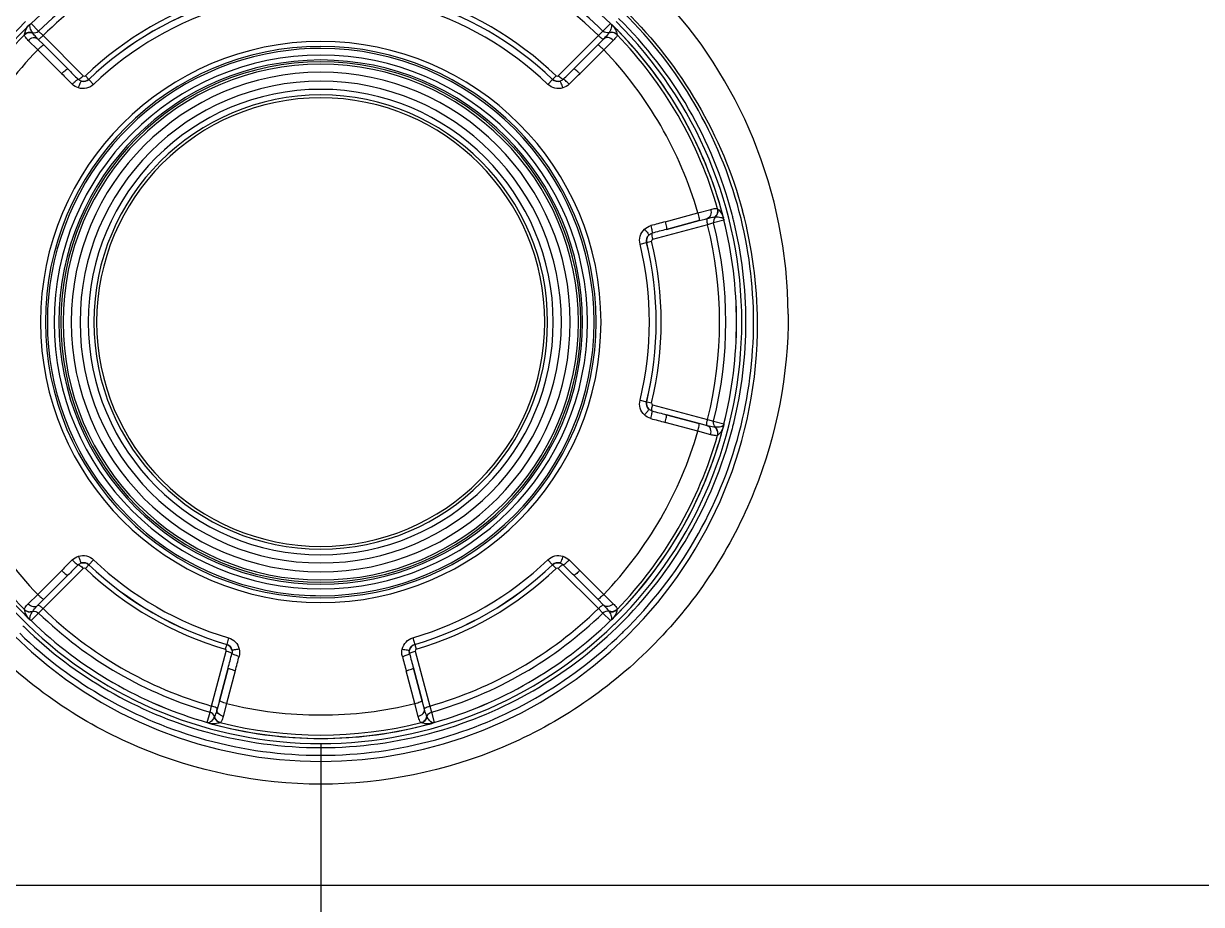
# Model space of a CAD drawing. Header units: millimetres. Extents: x 473 to 3963, y -1329 to 3488.
# Drawn here: x 2191.7 to 2268.6, y 1399.5 to 1456.9 of the extents above; entities that cross this region are included whole.
import ezdxf

# ---------------------------------------------------------------- set-up
doc = ezdxf.new("R2010")
doc.units = ezdxf.units.MM
doc.header["$LTSCALE"] = 392.37
doc.layers.get('0').update_dxf_attribs({"linetype": 'CONTINUOUS'})

msp = doc.modelspace()

# ---------------------------------------------------------------- linework, layer by layer
at = {"linetype": 'Continuous'}
for p, q in [((2192.177, 1456.892), (2192.103, 1456.833)), ((2192.103, 1456.833), (2192.103, 1456.833)), ((2192.177, 1456.892), (2192.177, 1456.892)), ((2192.234, 1456.937), (2192.233, 1456.938)), ((2192.234, 1456.937), (2192.726, 1456.445)), ((2229.57, 1456.445), (2230.063, 1456.937)), ((2230.097, 1456.908), (2230.063, 1456.938)), ((2230.063, 1456.937), (2230.063, 1456.938)), ((2230.119, 1456.892), (2230.097, 1456.908)), ((2230.119, 1456.892), (2230.119, 1456.892)), ((2230.193, 1456.833), (2230.193, 1456.833)), ((2192.673, 1455.233), (2192.057, 1455.841)), ((2192.685, 1455.929), (2192.662, 1455.952)), ((2192.662, 1455.952), (2192.685, 1455.929)), ((2193.066, 1455.548), (2192.685, 1455.929)), ((2192.726, 1456.445), (2193.018, 1456.16)), ((2193.018, 1456.16), (2195.642, 1453.536)), ((2226.655, 1453.536), (2229.278, 1456.16)), ((2229.612, 1455.929), (2229.23, 1455.548)), ((2229.278, 1456.16), (2229.57, 1456.445)), ((2229.634, 1455.952), (2229.612, 1455.929)), ((2229.612, 1455.929), (2229.634, 1455.952)), ((2230.24, 1455.841), (2229.624, 1455.233)), ((2194.235, 1453.67), (2192.673, 1455.233)), ((2194.628, 1453.985), (2193.066, 1455.548)), ((2193.066, 1455.548), (2194.628, 1453.985)), ((2229.23, 1455.548), (2227.668, 1453.985)), ((2227.668, 1453.985), (2229.23, 1455.548)), ((2229.624, 1455.233), (2228.061, 1453.67)), ((2196.008, 1453.297), (2195.782, 1453.533)), ((2226.289, 1453.297), (2226.514, 1453.533)), ((2196.008, 1453.297), (2196.011, 1453.294)), ((2196.318, 1452.973), (2196.011, 1453.294)), ((2225.978, 1452.973), (2226.285, 1453.294)), ((2226.285, 1453.294), (2226.289, 1453.297)), ((2233.638, 1444.011), (2235.773, 1444.582)), ((2235.773, 1444.582), (2236.607, 1444.812)), ((2237.458, 1444.182), (2237.443, 1444.275)), ((2237.443, 1444.275), (2237.443, 1444.275)), ((2236.403, 1443.82), (2232.819, 1442.859)), ((2233.715, 1443.512), (2235.849, 1444.084)), ((2235.849, 1444.084), (2233.715, 1443.512)), ((2235.849, 1444.084), (2236.237, 1444.188)), ((2236.237, 1444.188), (2236.37, 1444.224)), ((2236.37, 1444.224), (2236.401, 1444.232)), ((2236.401, 1444.232), (2236.37, 1444.224)), ((2236.796, 1443.93), (2236.403, 1443.82)), ((2237.469, 1444.11), (2236.796, 1443.93)), ((2237.457, 1444.182), (2237.458, 1444.182)), ((2237.469, 1444.11), (2237.469, 1444.11)), ((2232.429, 1442.662), (2232.746, 1442.739)), ((2231.993, 1442.555), (2232.424, 1442.66)), ((2232.429, 1442.662), (2232.424, 1442.66)), ((2231.993, 1432.376), (2232.424, 1432.271)), ((2232.424, 1432.271), (2232.429, 1432.269)), ((2232.429, 1432.269), (2232.746, 1432.192)), ((2232.819, 1432.072), (2236.403, 1431.112)), ((2235.849, 1430.847), (2233.715, 1431.419)), ((2233.715, 1431.419), (2235.849, 1430.847)), ((2235.773, 1430.349), (2233.638, 1430.92)), ((2236.237, 1430.743), (2235.849, 1430.847)), ((2236.37, 1430.707), (2236.237, 1430.743)), ((2236.401, 1430.699), (2236.37, 1430.707)), ((2236.37, 1430.707), (2236.401, 1430.699)), ((2236.403, 1431.112), (2236.796, 1431.001)), ((2236.796, 1431.001), (2237.469, 1430.821)), ((2237.443, 1430.656), (2237.443, 1430.656)), ((2237.457, 1430.749), (2237.458, 1430.749)), ((2237.469, 1430.821), (2237.469, 1430.821)), ((2236.607, 1430.119), (2235.773, 1430.349)), ((2196.318, 1421.958), (2196.011, 1421.637)), ((2225.978, 1421.958), (2226.285, 1421.637)), ((2192.673, 1419.699), (2194.235, 1421.261)), ((2195.642, 1421.395), (2193.018, 1418.771)), ((2196.008, 1421.634), (2195.782, 1421.398)), ((2196.011, 1421.637), (2196.008, 1421.634)), ((2226.289, 1421.634), (2226.285, 1421.637)), ((2226.289, 1421.634), (2226.514, 1421.398)), ((2229.278, 1418.771), (2226.655, 1421.395)), ((2228.061, 1421.261), (2229.624, 1419.699)), ((2193.066, 1419.383), (2194.628, 1420.946)), ((2194.628, 1420.946), (2193.066, 1419.383)), ((2227.668, 1420.946), (2229.23, 1419.383)), ((2229.23, 1419.383), (2227.668, 1420.946)), ((2192.057, 1419.091), (2192.673, 1419.699)), ((2229.624, 1419.699), (2230.24, 1419.091)), ((2192.662, 1418.979), (2192.685, 1419.002)), ((2192.685, 1419.002), (2192.662, 1418.979)), ((2192.685, 1419.002), (2193.066, 1419.383)), ((2229.23, 1419.383), (2229.612, 1419.002)), ((2229.612, 1419.002), (2229.634, 1418.979)), ((2229.634, 1418.979), (2229.612, 1419.002)), ((2192.103, 1418.099), (2192.103, 1418.098)), ((2192.726, 1418.486), (2192.234, 1417.994)), ((2193.018, 1418.771), (2192.726, 1418.486)), ((2229.57, 1418.486), (2229.278, 1418.771)), ((2230.063, 1417.994), (2229.57, 1418.486)), ((2230.119, 1418.039), (2230.193, 1418.098)), ((2230.193, 1418.099), (2230.193, 1418.098)), ((2192.177, 1418.039), (2192.199, 1418.023)), ((2192.177, 1418.039), (2192.177, 1418.039)), ((2192.199, 1418.023), (2192.233, 1417.993)), ((2192.234, 1417.994), (2192.233, 1417.993)), ((2230.063, 1417.994), (2230.063, 1417.993)), ((2230.119, 1418.039), (2230.119, 1418.039)), ((2205.133, 1416.868), (2205.009, 1416.442)), ((2217.163, 1416.868), (2217.287, 1416.442)), ((2204.024, 1412.417), (2204.984, 1416.001)), ((2205.008, 1416.438), (2204.916, 1416.124)), ((2205.008, 1416.438), (2205.009, 1416.442)), ((2217.287, 1416.442), (2217.289, 1416.438)), ((2217.289, 1416.438), (2217.38, 1416.124)), ((2217.312, 1416.001), (2218.273, 1412.417)), ((2205.102, 1414.899), (2204.53, 1412.765)), ((2204.53, 1412.765), (2205.102, 1414.899)), ((2205.571, 1414.716), (2204.999, 1412.582)), ((2217.297, 1412.582), (2216.725, 1414.716)), ((2217.767, 1412.765), (2217.195, 1414.899)), ((2217.195, 1414.899), (2217.767, 1412.765)), ((2204.53, 1412.765), (2204.426, 1412.376)), ((2217.871, 1412.376), (2217.767, 1412.765)), ((2203.742, 1411.349), (2203.923, 1412.022)), ((2203.923, 1412.022), (2204.024, 1412.417)), ((2204.426, 1412.376), (2204.382, 1412.213)), ((2204.382, 1412.213), (2204.39, 1412.244)), ((2204.999, 1412.582), (2204.781, 1411.744)), ((2217.516, 1411.744), (2217.297, 1412.582)), ((2217.915, 1412.213), (2217.871, 1412.376)), ((2217.906, 1412.244), (2217.915, 1412.213)), ((2218.273, 1412.417), (2218.374, 1412.022)), ((2218.374, 1412.022), (2218.554, 1411.349)), ((2203.742, 1411.349), (2203.742, 1411.349)), ((2203.81, 1411.323), (2203.81, 1411.322)), ((2203.81, 1411.322), (2203.898, 1411.289)), ((2203.898, 1411.289), (2203.898, 1411.289)), ((2218.398, 1411.289), (2218.398, 1411.289)), ((2218.486, 1411.323), (2218.487, 1411.322)), ((2218.554, 1411.349), (2218.554, 1411.349)), ((2030.412, 1400.736), (2391.885, 1400.736))]:
    msp.add_line(p, q, dxfattribs=at)
at = {"color": 6}
msp.add_line((2211.148, 1409.966), (2211.148, 1309.966), dxfattribs=at)
at = {"linetype": 'Continuous'}
for points in [[(2192.233, 1456.938), (2192.199, 1456.908), (2192.177, 1456.892)], [(2230.193, 1456.833), (2230.183, 1456.842), (2230.119, 1456.892)], [(2237.469, 1444.11), (2237.461, 1444.154), (2237.458, 1444.182)], [(2237.443, 1430.656), (2237.446, 1430.669), (2237.458, 1430.749)], [(2237.458, 1430.749), (2237.461, 1430.776), (2237.469, 1430.821)], [(2192.103, 1418.098), (2192.113, 1418.089), (2192.177, 1418.039)], [(2230.063, 1417.993), (2230.097, 1418.023), (2230.119, 1418.039)], [(2203.742, 1411.349), (2203.785, 1411.334), (2203.81, 1411.322)], [(2218.398, 1411.289), (2218.411, 1411.292), (2218.487, 1411.322)], [(2218.487, 1411.322), (2218.512, 1411.334), (2218.554, 1411.349)]]:
    msp.add_lwpolyline(points, dxfattribs=at)
for centre, radius, start, end in [((2211.148, 1437.84), 30.517, 93.28785, 179.73201), ((2211.148, 1437.84), 30.517, 0.26795, 86.71231), ((2211.148, 1437.466), 27.146, 105.83205, 134.16795), ((2211.148, 1437.466), 27.146, 45.83205, 74.16795), ((2211.148, 1437.466), 26.45, 105.85363, 134.14637), ((2211.148, 1437.466), 26.45, 45.85363, 74.14637), ((2211.148, 1437.466), 26.042, 105.87764, 134.12236), ((2211.148, 1437.466), 26.042, 45.87764, 74.12236), ((2211.148, 1437.466), 22.233, 106.27873, 133.72127), ((2211.148, 1437.466), 21.906, 106.27873, 133.72127), ((2211.148, 1437.466), 21.901, 106.27901, 133.72099), ((2211.148, 1437.466), 21.901, 46.27901, 73.72099), ((2211.148, 1437.466), 21.906, 46.27873, 73.72127), ((2211.148, 1437.466), 22.233, 46.27873, 73.72127), ((2211.148, 1437.466), 21.457, 106.27901, 133.72099), ((2211.148, 1437.466), 21.457, 46.27901, 73.72099), ((2211.148, 1437.466), 28.259, 14.75919, 45.59054), ((2211.148, 1437.466), 27.493, 134.5248, 225.4752), ((2211.148, 1437.466), 27.493, 134.5248, 225.4752), ((2211.148, 1437.466), 27.162, 134.51942, 165.48058), ((2211.148, 1437.466), 27.162, 134.51942, 135.8922), ((2192.444, 1456.484), 0.487, 128.51332, 134.32005), ((2192.444, 1456.483), 0.488, 124.63145, 128.52017), ((2192.442, 1456.486), 0.484, 123.15726, 124.62945), ((2192.367, 1456.815), 0.205, 158.04649, 159.07318), ((2191.956, 1457.223), 0.399, 303.70444, 314.15472), ((2230.34, 1457.223), 0.398, 225.83962, 231.0648), ((2230.34, 1457.223), 0.398, 231.05657, 236.29642), ((2229.854, 1456.486), 0.485, 54.85729, 56.84214), ((2229.852, 1456.483), 0.489, 48.56459, 54.85551), ((2229.854, 1456.486), 0.485, 45.67373, 48.5654), ((2211.148, 1437.466), 27.162, 44.1078, 45.48058), ((2211.148, 1437.466), 27.162, 14.51942, 45.48058), ((2228.893, 1455.72), 1.711, 37.25182, 40.56932), ((2211.148, 1437.466), 27.493, 314.5248, 45.4752), ((2211.148, 1437.466), 27.493, 314.5248, 45.4752), ((2211.148, 1437.466), 27.759, 14.63752, 45.52525), ((2211.148, 1437.466), 26.94, 135.91063, 164.08937), ((2192.167, 1455.876), 0.5, 71.81989, 135.85183), ((2230.129, 1455.876), 0.5, 44.15013, 108.19029), ((2211.148, 1437.466), 26.94, 15.91063, 44.08937), ((2211.148, 1437.466), 27.162, 15.8922, 44.1078), ((2211.148, 1437.466), 25.632, 136.12013, 163.87987), ((2211.148, 1437.466), 18.3, 90, 270), ((2211.148, 1437.466), 17.98, 90, 270), ((2211.148, 1437.466), 17.85, 98.99999, 261.00001), ((2211.148, 1437.466), 17.85, 98.99999, 261.00001), ((2211.148, 1437.466), 17.85, 90, 98.99999), ((2211.148, 1437.466), 17.85, 90, 98.99999), ((2211.148, 1437.466), 18.3, 270, 90), ((2211.148, 1437.466), 17.98, 270, 90), ((2211.148, 1437.466), 17.85, 270, 90), ((2211.148, 1437.466), 25.632, 16.12013, 43.87987), ((2211.148, 1437.466), 17.411, 90, 270), ((2211.148, 1437.466), 17.096, 90, 270), ((2211.148, 1437.466), 16.974, 90, 270), ((2211.148, 1437.466), 16.824, 90, 270), ((2211.148, 1437.466), 17.411, 270, 90), ((2211.148, 1437.466), 17.096, 270, 90), ((2211.148, 1437.466), 16.974, 270, 90), ((2211.148, 1437.466), 16.824, 270, 90), ((2313.065, 1572.489), 168.043, 224.99731, 225.32945), ((2458.548, 1717.904), 373.238, 224.99989, 225.14832), ((2211.148, 1437.466), 16.292, 90, 270), ((2211.148, 1437.466), 16.292, 270, 90), ((1963.745, 1717.907), 373.242, 314.85168, 315.00012), ((2109.227, 1572.493), 168.049, 314.67055, 315.00269), ((2211.148, 1437.466), 15.714, 90, 270), ((2211.148, 1437.466), 15.714, 270, 90), ((2211.148, 1437.466), 15.182, 90, 270), ((2211.148, 1437.466), 14.813, 90, 270), ((2211.148, 1437.466), 14.63, 90, 270), ((2211.148, 1437.466), 15.182, 270, 90), ((2211.148, 1437.466), 14.813, 270, 90), ((2211.148, 1437.466), 14.63, 270, 90), ((2236.583, 1444.698), 0.5, 311.81989, 15.85183), ((2211.148, 1437.466), 27.162, 14.51942, 15.8922), ((2236.971, 1444.155), 0.487, 8.51332, 14.32005), ((2211.148, 1437.466), 27.759, 14.30207, 14.63752), ((2211.148, 1437.466), 27.759, 13.73764, 14.30207), ((2211.148, 1437.466), 28.259, 0, 14.75919), ((2211.016, 1437.305), 28.65, 0.32037, 14.99319), ((2277.123, 1281.691), 168.043, 104.99731, 105.32945), ((2330.318, 1082.979), 373.251, 104.99988, 105.14832), ((2211.148, 1437.466), 26.042, 345.87764, 14.12236), ((2211.148, 1437.466), 26.45, 345.85363, 14.14637), ((2236.97, 1444.155), 0.488, 4.63145, 8.52017), ((2237.296, 1444.055), 0.205, 38.04622, 39.07324), ((2236.974, 1444.155), 0.484, 3.15726, 4.62945), ((2237.855, 1444.207), 0.399, 183.70444, 194.15472), ((2211.148, 1437.466), 27.147, 345.83205, 14.16795), ((2211.148, 1437.466), 27.146, 345.83205, 14.16795), ((2211.148, 1437.466), 27.759, 0, 13.73764), ((2211.148, 1437.466), 22.233, 346.27873, 13.72127), ((2211.148, 1437.466), 21.457, 346.27901, 13.72099), ((2211.148, 1437.466), 21.901, 346.27901, 13.72099), ((2211.148, 1437.466), 21.906, 346.27873, 13.72127), ((2211.149, 1437.322), 28.516, 314.7359, 0.28771), ((2211.148, 1437.466), 27.759, 346.26054, 360), ((2211.148, 1437.466), 28.259, 345.24082, 360), ((2277.125, 1593.245), 168.049, 254.67055, 255.00269), ((2330.316, 1791.943), 373.242, 254.85168, 255.00012), ((2211.148, 1437.466), 27.162, 194.51942, 225.48058), ((2211.148, 1437.466), 27.162, 314.51942, 345.48058), ((2211.148, 1437.466), 27.759, 314.47469, 345.36238), ((2236.583, 1430.233), 0.5, 344.15013, 48.19029), ((2211.148, 1437.466), 27.162, 344.1078, 345.48058), ((2237.19, 1431.012), 0.378, 297.71568, 300.63651), ((2236.973, 1430.776), 0.485, 345.67374, 348.56519), ((2236.97, 1430.776), 0.489, 348.56438, 354.85557), ((2237.295, 1430.876), 0.206, 320.53694, 321.9536), ((2236.973, 1430.776), 0.485, 354.85735, 356.84215), ((2237.855, 1430.724), 0.399, 165.84607, 176.29478), ((2211.148, 1437.466), 27.759, 345.36238, 345.69783), ((2211.148, 1437.466), 27.759, 345.69783, 346.26054), ((2211.148, 1437.466), 26.94, 195.91063, 224.08937), ((2211.148, 1437.466), 25.632, 196.12013, 223.87987), ((2211.148, 1437.466), 25.632, 316.12013, 343.87987), ((2211.148, 1437.466), 26.94, 315.91063, 344.08937), ((2211.148, 1437.466), 27.162, 315.8922, 344.1078), ((2211.148, 1437.466), 28.259, 314.40946, 345.24082), ((2313.069, 1302.438), 168.049, 134.67055, 135.00269), ((2211.148, 1437.466), 21.457, 226.27901, 253.72099), ((2211.148, 1437.466), 21.457, 286.27901, 313.72099), ((2109.231, 1302.442), 168.043, 44.99731, 45.32945), ((2458.551, 1157.024), 373.242, 134.85168, 135.00012), ((2211.148, 1437.466), 22.233, 226.27873, 253.72127), ((2211.148, 1437.466), 21.906, 226.27873, 253.72127), ((2211.148, 1437.466), 21.901, 226.27901, 253.72099), ((2211.148, 1437.466), 21.901, 286.27901, 313.72099), ((2211.148, 1437.466), 21.906, 286.27873, 313.72127), ((2211.148, 1437.466), 22.233, 286.27873, 313.72127), ((1963.739, 1157.018), 373.251, 44.99988, 45.14832), ((2211.148, 1437.466), 17.85, 261.00001, 270), ((2211.148, 1437.466), 17.85, 261.00001, 270), ((2211.148, 1437.466), 27.162, 224.1078, 225.48058), ((2192.167, 1419.055), 0.5, 224.15013, 288.19029), ((2193.403, 1419.211), 1.711, 217.25182, 220.56932), ((2192.442, 1418.445), 0.485, 225.67373, 228.5654), ((2211.148, 1437.466), 26.45, 225.85363, 254.14637), ((2211.148, 1437.466), 26.042, 225.87764, 254.12236), ((2211.148, 1437.466), 26.042, 285.87764, 314.12236), ((2211.148, 1437.466), 26.45, 285.85363, 314.14637), ((2230.129, 1419.055), 0.5, 251.81989, 315.85183), ((2229.853, 1418.447), 0.487, 308.51332, 314.32005), ((2211.148, 1437.466), 27.162, 314.51942, 315.8922), ((2211.148, 1437.466), 27.759, 225.52525, 225.87198), ((2211.148, 1437.466), 27.759, 225.87198, 254.19817), ((2211.148, 1437.466), 27.493, 225.4752, 225.82226), ((2211.148, 1437.466), 27.493, 225.4752, 225.82226), ((2211.148, 1437.466), 27.493, 225.82226, 270), ((2211.148, 1437.466), 27.493, 225.82226, 270), ((2192.445, 1418.448), 0.489, 228.56459, 234.85551), ((2192.442, 1418.445), 0.485, 234.85729, 236.84214), ((2191.956, 1417.708), 0.398, 51.05657, 56.29642), ((2191.957, 1417.708), 0.398, 45.83962, 51.0648), ((2211.148, 1437.466), 27.147, 225.83205, 254.16795), ((2211.148, 1437.466), 27.146, 225.83205, 254.16795), ((2211.148, 1437.466), 27.493, 270, 314.17774), ((2211.148, 1437.466), 27.493, 270, 314.17774), ((2211.148, 1437.466), 27.146, 285.83205, 314.16795), ((2211.148, 1437.466), 27.147, 285.83205, 314.16795), ((2211.148, 1437.466), 27.759, 285.80178, 314.12796), ((2230.34, 1417.708), 0.399, 123.70444, 134.15472), ((2229.854, 1418.445), 0.484, 303.15726, 304.62945), ((2229.929, 1418.116), 0.205, 338.04649, 339.07318), ((2229.852, 1418.448), 0.488, 304.63145, 308.52017), ((2211.148, 1437.466), 27.493, 314.17774, 314.5248), ((2211.148, 1437.466), 27.493, 314.17774, 314.5248), ((2211.148, 1437.466), 27.759, 314.12796, 314.47469), ((2211.148, 1437.322), 28.517, 225.59831, 314.40169), ((2211.148, 1437.466), 28.259, 225.93023, 254.57922), ((2211.148, 1437.466), 28.259, 285.42078, 314.06976), ((2211.148, 1437.466), 28.259, 314.06976, 314.40946), ((2211.109, 1437.362), 28.572, 314.40131, 314.73735), ((1844.569, 1511.504), 373.251, 344.99988, 345.14832), ((2577.719, 1511.502), 373.242, 194.85168, 195.00012), ((2043.256, 1458.217), 168.043, 344.99731, 345.32945), ((2379.046, 1458.218), 168.049, 194.67055, 195.00269), ((2211.148, 1437.466), 25.632, 256.12013, 270), ((2211.148, 1437.466), 25.632, 270, 283.87987), ((2203.633, 1410.966), 0.399, 63.70444, 74.15472), ((2203.781, 1411.526), 0.205, 278.04645, 279.07504), ((2204.029, 1411.755), 0.484, 243.15726, 244.62945), ((2203.78, 1411.533), 0.212, 279.08496, 281.21543), ((2204.03, 1411.759), 0.488, 244.63145, 248.52017), ((2204.03, 1411.757), 0.487, 248.51332, 254.32005), ((2211.148, 1437.466), 27.162, 254.51942, 255.8922), ((2211.148, 1437.466), 27.162, 254.51942, 285.48058), ((2204.694, 1411.822), 0.5, 191.81989, 255.85183), ((2211.148, 1437.466), 26.94, 255.91063, 284.08937), ((2217.602, 1411.822), 0.5, 284.15013, 348.19029), ((2211.148, 1437.466), 27.162, 284.1078, 285.48058), ((2218.267, 1411.756), 0.485, 285.67373, 288.56539), ((2218.266, 1411.759), 0.489, 288.56459, 294.85551), ((2218.267, 1411.756), 0.485, 294.85729, 296.84214), ((2218.515, 1411.527), 0.206, 260.45737, 261.95398), ((2218.663, 1410.966), 0.399, 105.84607, 116.29478), ((2211.148, 1437.466), 27.759, 254.19817, 254.54303), ((2211.148, 1437.466), 27.759, 254.54303, 270), ((2211.148, 1437.466), 27.162, 255.8922, 284.1078), ((2211.148, 1437.466), 27.759, 270, 285.45692), ((2211.148, 1437.466), 27.759, 285.45692, 285.80178), ((2211.148, 1437.466), 28.259, 254.57922, 285.42078)]:
    msp.add_arc(centre, radius, start, end, dxfattribs=at)
for points in [[(2231.073, 1457.725), (2234.668, 1454.214), (2237.388, 1449.57), (2238.69, 1444.717)], [(2192.323, 1456.351), (2192.262, 1456.447), (2192.209, 1456.55), (2192.179, 1456.659)], [(2230.116, 1456.657), (2230.087, 1456.548), (2230.034, 1456.446), (2229.973, 1456.351)], [(2230.135, 1456.76), (2230.132, 1456.725), (2230.126, 1456.69), (2230.116, 1456.657)], [(2230.135, 1456.82), (2230.137, 1456.8), (2230.137, 1456.78), (2230.135, 1456.76)], [(2192.323, 1456.351), (2192.454, 1456.309), (2192.627, 1456.349), (2192.726, 1456.445)], [(2229.973, 1456.351), (2229.842, 1456.309), (2229.669, 1456.349), (2229.57, 1456.445)], [(2195.642, 1453.536), (2195.675, 1453.503), (2195.748, 1453.501), (2195.782, 1453.533)], [(2226.514, 1453.533), (2226.548, 1453.501), (2226.622, 1453.503), (2226.655, 1453.536)], [(2195.338, 1452.739), (2195.185, 1452.785), (2195.039, 1452.871), (2194.926, 1452.983)], [(2195.52, 1453.18), (2195.443, 1453.203), (2195.37, 1453.246), (2195.313, 1453.302)], [(2195.52, 1453.18), (2195.68, 1453.132), (2195.887, 1453.182), (2196.008, 1453.297)], [(2196.011, 1453.294), (2195.89, 1453.178), (2195.681, 1453.13), (2195.52, 1453.18)], [(2226.776, 1453.18), (2226.616, 1453.13), (2226.407, 1453.178), (2226.285, 1453.294)], [(2226.289, 1453.297), (2226.41, 1453.182), (2226.616, 1453.132), (2226.776, 1453.18)], [(2226.983, 1453.302), (2226.926, 1453.246), (2226.853, 1453.203), (2226.777, 1453.18)], [(2227.371, 1452.983), (2227.257, 1452.871), (2227.111, 1452.785), (2226.958, 1452.739)], [(2236.916, 1444.325), (2236.814, 1444.233), (2236.762, 1444.063), (2236.796, 1443.93)], [(2236.916, 1444.325), (2237.036, 1444.331), (2237.159, 1444.325), (2237.273, 1444.291)], [(2232.28, 1443.521), (2232.396, 1443.631), (2232.544, 1443.714), (2232.698, 1443.756)], [(2232.424, 1442.66), (2232.385, 1442.824), (2232.448, 1443.028), (2232.571, 1443.143)], [(2232.571, 1443.143), (2232.45, 1443.028), (2232.389, 1442.824), (2232.429, 1442.662)], [(2232.571, 1443.143), (2232.629, 1443.198), (2232.704, 1443.24), (2232.781, 1443.261)], [(2232.819, 1442.859), (2232.774, 1442.847), (2232.735, 1442.785), (2232.746, 1442.739)], [(2232.571, 1431.788), (2232.448, 1431.903), (2232.385, 1432.107), (2232.424, 1432.271)], [(2232.429, 1432.269), (2232.389, 1432.107), (2232.45, 1431.903), (2232.571, 1431.788)], [(2232.746, 1432.192), (2232.735, 1432.146), (2232.774, 1432.084), (2232.819, 1432.072)], [(2232.698, 1431.175), (2232.544, 1431.217), (2232.397, 1431.3), (2232.28, 1431.41)], [(2232.781, 1431.67), (2232.704, 1431.691), (2232.629, 1431.733), (2232.571, 1431.788)], [(2236.916, 1430.606), (2236.814, 1430.698), (2236.762, 1430.868), (2236.796, 1431.001)], [(2237.266, 1430.638), (2237.154, 1430.606), (2237.033, 1430.6), (2236.916, 1430.606)], [(2237.366, 1430.677), (2237.334, 1430.66), (2237.301, 1430.648), (2237.266, 1430.638)], [(2237.454, 1430.745), (2237.434, 1430.722), (2237.409, 1430.702), (2237.383, 1430.686)], [(2194.926, 1421.948), (2195.039, 1422.06), (2195.185, 1422.146), (2195.338, 1422.192)], [(2226.958, 1422.192), (2227.111, 1422.146), (2227.257, 1422.06), (2227.371, 1421.948)], [(2195.313, 1421.629), (2195.37, 1421.685), (2195.443, 1421.728), (2195.52, 1421.752)], [(2195.52, 1421.752), (2195.681, 1421.801), (2195.89, 1421.753), (2196.011, 1421.637)], [(2196.008, 1421.634), (2195.887, 1421.749), (2195.68, 1421.799), (2195.52, 1421.752)], [(2195.782, 1421.398), (2195.748, 1421.43), (2195.675, 1421.428), (2195.642, 1421.395)], [(2226.285, 1421.637), (2226.407, 1421.753), (2226.616, 1421.801), (2226.776, 1421.752)], [(2226.776, 1421.752), (2226.616, 1421.799), (2226.41, 1421.749), (2226.289, 1421.634)], [(2226.655, 1421.395), (2226.622, 1421.428), (2226.548, 1421.43), (2226.514, 1421.398)], [(2226.777, 1421.752), (2226.853, 1421.728), (2226.926, 1421.685), (2226.983, 1421.629)], [(2192.161, 1418.111), (2192.159, 1418.131), (2192.16, 1418.151), (2192.161, 1418.171)], [(2192.161, 1418.171), (2192.164, 1418.206), (2192.171, 1418.241), (2192.18, 1418.275)], [(2192.18, 1418.275), (2192.21, 1418.383), (2192.263, 1418.485), (2192.323, 1418.58)], [(2192.323, 1418.58), (2192.454, 1418.622), (2192.627, 1418.582), (2192.726, 1418.486)], [(2229.973, 1418.58), (2229.842, 1418.622), (2229.669, 1418.582), (2229.57, 1418.486)], [(2229.973, 1418.58), (2230.034, 1418.484), (2230.088, 1418.381), (2230.117, 1418.272)], [(2204.984, 1416.001), (2204.996, 1416.046), (2204.961, 1416.111), (2204.916, 1416.124)], [(2205.354, 1416.074), (2205.315, 1416.237), (2205.168, 1416.391), (2205.008, 1416.438)], [(2205.009, 1416.442), (2205.17, 1416.395), (2205.316, 1416.238), (2205.354, 1416.074)], [(2205.354, 1416.074), (2205.372, 1415.996), (2205.371, 1415.911), (2205.351, 1415.834)], [(2205.826, 1416.137), (2205.863, 1415.981), (2205.861, 1415.812), (2205.821, 1415.658)], [(2216.476, 1415.658), (2216.435, 1415.812), (2216.433, 1415.981), (2216.47, 1416.137)], [(2216.946, 1415.834), (2216.925, 1415.911), (2216.924, 1415.996), (2216.943, 1416.074)], [(2216.943, 1416.074), (2216.981, 1416.238), (2217.126, 1416.395), (2217.287, 1416.442)], [(2217.289, 1416.438), (2217.128, 1416.391), (2216.982, 1416.237), (2216.943, 1416.074)], [(2217.38, 1416.124), (2217.335, 1416.111), (2217.3, 1416.046), (2217.312, 1416.001)], [(2204.205, 1411.72), (2204.176, 1411.855), (2204.055, 1411.984), (2203.923, 1412.022)], [(2218.091, 1411.72), (2218.12, 1411.855), (2218.241, 1411.984), (2218.374, 1412.022)], [(2218.382, 1411.363), (2218.365, 1411.374), (2218.349, 1411.386), (2218.333, 1411.398)], [(2218.481, 1411.324), (2218.459, 1411.328), (2218.437, 1411.335), (2218.416, 1411.345)]]:
    msp.add_open_spline(points, degree=3, dxfattribs=at)
for points, knots in [([(2191.809, 1456.225), (2191.81, 1456.255), (2191.844, 1456.481), (2191.976, 1456.683), (2192.103, 1456.833)], [0, 0, 0, 0, 0.135657, 1, 1, 1, 1]), ([(2192.179, 1456.659), (2192.175, 1456.675), (2192.158, 1456.749), (2192.154, 1456.832), (2192.176, 1456.888)], [0, 0, 0, 0, 0.211204, 1, 1, 1, 1]), ([(2230.119, 1456.892), (2230.121, 1456.887), (2230.124, 1456.878), (2230.127, 1456.869), (2230.128, 1456.865)], [0, 0, 0, 0, 0.530622, 1, 1, 1, 1]), ([(2230.128, 1456.865), (2230.13, 1456.857), (2230.133, 1456.842), (2230.135, 1456.827), (2230.135, 1456.82)], [0, 0, 0, 0, 0.528188, 1, 1, 1, 1]), ([(2230.255, 1456.755), (2230.304, 1456.691), (2230.41, 1456.528), (2230.483, 1456.338), (2230.488, 1456.225)], [0, 0, 0, 0, 0.415323, 1, 1, 1, 1]), ([(2192.057, 1455.841), (2191.98, 1455.916), (2191.881, 1456.02), (2191.803, 1456.145), (2191.79, 1456.197), (2191.799, 1456.21)], [0, 0, 0, 0, 0.702121, 0.900216, 1, 1, 1, 1]), ([(2191.799, 1456.21), (2191.866, 1456.279), (2192.049, 1456.379), (2192.255, 1456.356), (2192.345, 1456.318)], [0, 0, 0, 0, 0.498105, 1, 1, 1, 1]), ([(2191.799, 1456.21), (2191.801, 1456.213), (2191.804, 1456.218), (2191.808, 1456.223), (2191.809, 1456.225)], [0, 0, 0, 0, 0.67233, 1, 1, 1, 1]), ([(2192.057, 1455.841), (2192.143, 1455.929), (2192.337, 1456.06), (2192.594, 1456.02), (2192.662, 1455.952)], [0, 0, 0, 0, 0.561856, 1, 1, 1, 1]), ([(2192.345, 1456.318), (2192.341, 1456.326), (2192.333, 1456.337), (2192.326, 1456.348), (2192.323, 1456.351)], [0, 0, 0, 0, 0.671389, 1, 1, 1, 1]), ([(2192.662, 1455.952), (2192.623, 1455.99), (2192.512, 1456.107), (2192.404, 1456.229), (2192.345, 1456.318)], [0, 0, 0, 0, 0.337847, 1, 1, 1, 1]), ([(2192.685, 1455.929), (2192.694, 1455.919), (2192.748, 1455.937), (2192.779, 1455.958), (2192.803, 1455.975)], [0, 0, 0, 0, 0.314912, 1, 1, 1, 1]), ([(2192.803, 1455.975), (2192.82, 1455.987), (2192.896, 1456.043), (2192.966, 1456.107), (2193.018, 1456.16)], [0, 0, 0, 0, 0.215714, 1, 1, 1, 1]), ([(2229.493, 1455.975), (2229.476, 1455.987), (2229.401, 1456.043), (2229.331, 1456.107), (2229.278, 1456.16)], [0, 0, 0, 0, 0.215715, 1, 1, 1, 1]), ([(2229.612, 1455.929), (2229.602, 1455.919), (2229.549, 1455.937), (2229.517, 1455.958), (2229.493, 1455.975)], [0, 0, 0, 0, 0.314915, 1, 1, 1, 1]), ([(2229.951, 1456.318), (2229.938, 1456.298), (2229.841, 1456.168), (2229.731, 1456.049), (2229.634, 1455.952)], [0, 0, 0, 0, 0.151178, 1, 1, 1, 1]), ([(2230.24, 1455.841), (2230.153, 1455.929), (2229.959, 1456.06), (2229.703, 1456.02), (2229.634, 1455.952)], [0, 0, 0, 0, 0.561855, 1, 1, 1, 1]), ([(2230.498, 1456.21), (2230.43, 1456.279), (2230.247, 1456.379), (2230.041, 1456.356), (2229.951, 1456.318)], [0, 0, 0, 0, 0.498106, 1, 1, 1, 1]), ([(2229.973, 1456.351), (2229.97, 1456.348), (2229.963, 1456.337), (2229.956, 1456.326), (2229.951, 1456.318)], [0, 0, 0, 0, 0.328663, 1, 1, 1, 1]), ([(2230.498, 1456.21), (2230.506, 1456.197), (2230.493, 1456.145), (2230.416, 1456.02), (2230.316, 1455.916), (2230.24, 1455.841)], [0, 0, 0, 0, 0.099755, 0.297872, 1, 1, 1, 1]), ([(2230.488, 1456.225), (2230.488, 1456.223), (2230.492, 1456.218), (2230.495, 1456.213), (2230.498, 1456.21)], [0, 0, 0, 0, 0.32785, 1, 1, 1, 1]), ([(2192.673, 1455.233), (2192.718, 1455.278), (2192.801, 1455.358), (2192.924, 1455.467), (2192.996, 1455.516), (2193.056, 1455.558), (2193.066, 1455.548)], [0, 0, 0, 0, 0.377015, 0.697594, 0.914183, 1, 1, 1, 1]), ([(2229.624, 1455.233), (2229.579, 1455.278), (2229.495, 1455.358), (2229.373, 1455.467), (2229.3, 1455.516), (2229.241, 1455.558), (2229.23, 1455.548)], [0, 0, 0, 0, 0.377027, 0.697611, 0.914194, 1, 1, 1, 1]), ([(2194.235, 1453.67), (2194.28, 1453.715), (2194.364, 1453.795), (2194.486, 1453.904), (2194.559, 1453.954), (2194.618, 1453.996), (2194.628, 1453.985)], [0, 0, 0, 0, 0.377013, 0.697601, 0.914193, 1, 1, 1, 1]), ([(2195.313, 1453.302), (2195.328, 1453.297), (2195.376, 1453.318), (2195.485, 1453.388), (2195.578, 1453.472), (2195.642, 1453.536)], [0, 0, 0, 0, 0.11427, 0.336145, 1, 1, 1, 1]), ([(2226.983, 1453.302), (2226.969, 1453.297), (2226.921, 1453.318), (2226.811, 1453.388), (2226.719, 1453.472), (2226.655, 1453.536)], [0, 0, 0, 0, 0.114273, 0.336151, 1, 1, 1, 1]), ([(2228.061, 1453.67), (2228.016, 1453.715), (2227.932, 1453.795), (2227.81, 1453.904), (2227.737, 1453.954), (2227.678, 1453.996), (2227.668, 1453.985)], [0, 0, 0, 0, 0.377013, 0.697601, 0.914193, 1, 1, 1, 1]), ([(2194.926, 1452.983), (2194.969, 1453.026), (2195.05, 1453.105), (2195.163, 1453.208), (2195.246, 1453.267), (2195.296, 1453.305), (2195.313, 1453.302)], [0, 0, 0, 0, 0.361634, 0.674301, 0.895976, 1, 1, 1, 1]), ([(2195.338, 1452.739), (2195.355, 1452.796), (2195.39, 1452.9), (2195.44, 1453.043), (2195.481, 1453.121), (2195.505, 1453.179), (2195.52, 1453.18)], [0, 0, 0, 0, 0.375294, 0.692528, 0.909222, 1, 1, 1, 1]), ([(2196.318, 1452.973), (2196.192, 1452.853), (2195.87, 1452.676), (2195.504, 1452.689), (2195.338, 1452.739)], [0, 0, 0, 0, 0.500619, 1, 1, 1, 1]), ([(2226.958, 1452.739), (2226.792, 1452.689), (2226.426, 1452.677), (2226.104, 1452.853), (2225.978, 1452.973)], [0, 0, 0, 0, 0.499381, 1, 1, 1, 1]), ([(2226.958, 1452.739), (2226.941, 1452.796), (2226.907, 1452.9), (2226.857, 1453.043), (2226.815, 1453.121), (2226.791, 1453.179), (2226.776, 1453.18)], [0, 0, 0, 0, 0.375286, 0.692521, 0.90922, 1, 1, 1, 1]), ([(2227.371, 1452.983), (2227.328, 1453.026), (2227.247, 1453.105), (2227.133, 1453.208), (2227.05, 1453.267), (2227.001, 1453.305), (2226.983, 1453.302)], [0, 0, 0, 0, 0.361628, 0.674293, 0.89597, 1, 1, 1, 1]), ([(2235.773, 1444.582), (2235.789, 1444.521), (2235.817, 1444.408), (2235.85, 1444.248), (2235.856, 1444.16), (2235.863, 1444.088), (2235.849, 1444.084)], [0, 0, 0, 0, 0.377015, 0.697594, 0.914183, 1, 1, 1, 1]), ([(2236.607, 1444.812), (2236.64, 1444.692), (2236.657, 1444.459), (2236.494, 1444.257), (2236.401, 1444.232)], [0, 0, 0, 0, 0.561856, 1, 1, 1, 1]), ([(2236.401, 1444.232), (2236.453, 1444.246), (2236.61, 1444.284), (2236.77, 1444.317), (2236.877, 1444.323)], [0, 0, 0, 0, 0.337847, 1, 1, 1, 1]), ([(2236.607, 1444.812), (2236.711, 1444.84), (2236.851, 1444.874), (2236.997, 1444.879), (2237.049, 1444.865), (2237.056, 1444.851)], [0, 0, 0, 0, 0.702121, 0.900216, 1, 1, 1, 1]), ([(2237.056, 1444.851), (2237.082, 1444.757), (2237.077, 1444.549), (2236.954, 1444.382), (2236.877, 1444.323)], [0, 0, 0, 0, 0.498105, 1, 1, 1, 1]), ([(2236.877, 1444.323), (2236.885, 1444.323), (2236.899, 1444.324), (2236.912, 1444.325), (2236.916, 1444.325)], [0, 0, 0, 0, 0.671389, 1, 1, 1, 1]), ([(2237.056, 1444.851), (2237.057, 1444.847), (2237.06, 1444.842), (2237.062, 1444.836), (2237.064, 1444.835)], [0, 0, 0, 0, 0.67233, 1, 1, 1, 1]), ([(2237.064, 1444.835), (2237.09, 1444.818), (2237.268, 1444.676), (2237.378, 1444.46), (2237.443, 1444.275)], [0, 0, 0, 0, 0.135657, 1, 1, 1, 1]), ([(2237.273, 1444.291), (2237.288, 1444.287), (2237.354, 1444.265), (2237.42, 1444.228), (2237.455, 1444.185)], [0, 0, 0, 0, 0.210688, 1, 1, 1, 1]), ([(2231.993, 1442.555), (2231.952, 1442.724), (2231.96, 1443.091), (2232.154, 1443.402), (2232.28, 1443.521)], [0, 0, 0, 0, 0.500619, 1, 1, 1, 1]), ([(2232.28, 1443.521), (2232.321, 1443.477), (2232.394, 1443.396), (2232.493, 1443.281), (2232.54, 1443.206), (2232.578, 1443.156), (2232.571, 1443.143)], [0, 0, 0, 0, 0.375294, 0.692528, 0.909222, 1, 1, 1, 1]), ([(2232.698, 1443.756), (2232.714, 1443.697), (2232.741, 1443.588), (2232.774, 1443.438), (2232.784, 1443.336), (2232.792, 1443.274), (2232.781, 1443.261)], [0, 0, 0, 0, 0.361634, 0.674301, 0.895976, 1, 1, 1, 1]), ([(2233.638, 1444.011), (2233.655, 1443.949), (2233.682, 1443.836), (2233.716, 1443.676), (2233.722, 1443.588), (2233.729, 1443.516), (2233.715, 1443.512)], [0, 0, 0, 0, 0.377013, 0.697601, 0.914193, 1, 1, 1, 1]), ([(2236.37, 1444.224), (2236.357, 1444.22), (2236.345, 1444.165), (2236.348, 1444.127), (2236.351, 1444.098)], [0, 0, 0, 0, 0.314912, 1, 1, 1, 1]), ([(2236.351, 1444.098), (2236.352, 1444.077), (2236.363, 1443.984), (2236.384, 1443.891), (2236.403, 1443.82)], [0, 0, 0, 0, 0.215714, 1, 1, 1, 1]), ([(2232.781, 1443.261), (2232.769, 1443.251), (2232.763, 1443.199), (2232.769, 1443.069), (2232.796, 1442.947), (2232.819, 1442.859)], [0, 0, 0, 0, 0.11427, 0.336145, 1, 1, 1, 1]), ([(2241.665, 1437.983), (2241.683, 1434.063), (2240.165, 1426.098), (2233.5, 1415.91), (2223.32, 1408.965), (2211.148, 1406.498), (2198.977, 1408.965), (2188.797, 1415.91), (2182.131, 1426.098), (2180.614, 1434.063), (2180.631, 1437.983)], [0, 0, 0, 0, 0.123101, 0.247266, 0.373034, 0.5, 0.626966, 0.752734, 0.876898, 1, 1, 1, 1]), ([(2232.28, 1431.41), (2232.154, 1431.529), (2231.96, 1431.84), (2231.952, 1432.207), (2231.993, 1432.376)], [0, 0, 0, 0, 0.499381, 1, 1, 1, 1]), ([(2232.781, 1431.67), (2232.769, 1431.68), (2232.763, 1431.732), (2232.769, 1431.862), (2232.796, 1431.984), (2232.819, 1432.072)], [0, 0, 0, 0, 0.114273, 0.336151, 1, 1, 1, 1]), ([(2232.28, 1431.41), (2232.321, 1431.454), (2232.394, 1431.535), (2232.493, 1431.65), (2232.539, 1431.725), (2232.578, 1431.775), (2232.571, 1431.788)], [0, 0, 0, 0, 0.375286, 0.692521, 0.90922, 1, 1, 1, 1]), ([(2232.698, 1431.175), (2232.714, 1431.234), (2232.741, 1431.343), (2232.774, 1431.494), (2232.784, 1431.595), (2232.792, 1431.657), (2232.781, 1431.67)], [0, 0, 0, 0, 0.361628, 0.674293, 0.89597, 1, 1, 1, 1]), ([(2233.638, 1430.92), (2233.655, 1430.982), (2233.682, 1431.095), (2233.716, 1431.255), (2233.722, 1431.343), (2233.729, 1431.415), (2233.715, 1431.419)], [0, 0, 0, 0, 0.377013, 0.697601, 0.914193, 1, 1, 1, 1]), ([(2235.773, 1430.349), (2235.789, 1430.41), (2235.817, 1430.523), (2235.85, 1430.683), (2235.856, 1430.771), (2235.863, 1430.843), (2235.849, 1430.847)], [0, 0, 0, 0, 0.377027, 0.697611, 0.914194, 1, 1, 1, 1]), ([(2236.37, 1430.707), (2236.357, 1430.711), (2236.345, 1430.766), (2236.348, 1430.804), (2236.351, 1430.833)], [0, 0, 0, 0, 0.314915, 1, 1, 1, 1]), ([(2236.351, 1430.833), (2236.352, 1430.854), (2236.363, 1430.948), (2236.384, 1431.04), (2236.403, 1431.112)], [0, 0, 0, 0, 0.215715, 1, 1, 1, 1]), ([(2236.877, 1430.608), (2236.852, 1430.61), (2236.691, 1430.628), (2236.533, 1430.664), (2236.401, 1430.699)], [0, 0, 0, 0, 0.151178, 1, 1, 1, 1]), ([(2236.607, 1430.119), (2236.64, 1430.239), (2236.657, 1430.472), (2236.494, 1430.674), (2236.401, 1430.699)], [0, 0, 0, 0, 0.561855, 1, 1, 1, 1]), ([(2236.916, 1430.606), (2236.912, 1430.606), (2236.899, 1430.607), (2236.885, 1430.608), (2236.877, 1430.608)], [0, 0, 0, 0, 0.328663, 1, 1, 1, 1]), ([(2237.056, 1430.08), (2237.082, 1430.174), (2237.077, 1430.382), (2236.954, 1430.549), (2236.877, 1430.608)], [0, 0, 0, 0, 0.498106, 1, 1, 1, 1]), ([(2237.443, 1430.656), (2237.408, 1430.558), (2237.314, 1430.351), (2237.168, 1430.163), (2237.064, 1430.096)], [0, 0, 0, 0, 0.456402, 1, 1, 1, 1]), ([(2237.056, 1430.08), (2237.049, 1430.067), (2236.997, 1430.052), (2236.851, 1430.057), (2236.711, 1430.091), (2236.607, 1430.119)], [0, 0, 0, 0, 0.099755, 0.297872, 1, 1, 1, 1]), ([(2237.064, 1430.096), (2237.062, 1430.095), (2237.06, 1430.089), (2237.057, 1430.084), (2237.056, 1430.08)], [0, 0, 0, 0, 0.32785, 1, 1, 1, 1]), ([(2194.926, 1421.948), (2194.969, 1421.905), (2195.05, 1421.827), (2195.163, 1421.723), (2195.246, 1421.664), (2195.296, 1421.626), (2195.313, 1421.629)], [0, 0, 0, 0, 0.361628, 0.674293, 0.89597, 1, 1, 1, 1]), ([(2195.338, 1422.192), (2195.504, 1422.242), (2195.87, 1422.255), (2196.192, 1422.078), (2196.318, 1421.958)], [0, 0, 0, 0, 0.499381, 1, 1, 1, 1]), ([(2195.338, 1422.192), (2195.355, 1422.135), (2195.39, 1422.031), (2195.44, 1421.888), (2195.481, 1421.81), (2195.505, 1421.752), (2195.52, 1421.752)], [0, 0, 0, 0, 0.375286, 0.692521, 0.90922, 1, 1, 1, 1]), ([(2225.978, 1421.958), (2226.104, 1422.078), (2226.426, 1422.255), (2226.792, 1422.242), (2226.958, 1422.192)], [0, 0, 0, 0, 0.500619, 1, 1, 1, 1]), ([(2226.958, 1422.192), (2226.941, 1422.135), (2226.907, 1422.031), (2226.857, 1421.888), (2226.815, 1421.81), (2226.791, 1421.752), (2226.777, 1421.752)], [0, 0, 0, 0, 0.375294, 0.692528, 0.909222, 1, 1, 1, 1]), ([(2227.371, 1421.948), (2227.328, 1421.905), (2227.247, 1421.826), (2227.133, 1421.723), (2227.05, 1421.664), (2227.001, 1421.626), (2226.983, 1421.629)], [0, 0, 0, 0, 0.361634, 0.674301, 0.895976, 1, 1, 1, 1]), ([(2194.235, 1421.261), (2194.28, 1421.216), (2194.364, 1421.136), (2194.486, 1421.027), (2194.559, 1420.977), (2194.618, 1420.935), (2194.628, 1420.946)], [0, 0, 0, 0, 0.377013, 0.697601, 0.914193, 1, 1, 1, 1]), ([(2195.313, 1421.629), (2195.328, 1421.634), (2195.376, 1421.613), (2195.485, 1421.543), (2195.578, 1421.459), (2195.642, 1421.395)], [0, 0, 0, 0, 0.114273, 0.336151, 1, 1, 1, 1]), ([(2226.983, 1421.629), (2226.969, 1421.634), (2226.921, 1421.613), (2226.811, 1421.543), (2226.719, 1421.459), (2226.655, 1421.395)], [0, 0, 0, 0, 0.11427, 0.336145, 1, 1, 1, 1]), ([(2228.061, 1421.261), (2228.016, 1421.216), (2227.932, 1421.136), (2227.81, 1421.027), (2227.737, 1420.977), (2227.678, 1420.935), (2227.668, 1420.946)], [0, 0, 0, 0, 0.377013, 0.697601, 0.914193, 1, 1, 1, 1]), ([(2192.673, 1419.699), (2192.718, 1419.653), (2192.801, 1419.573), (2192.924, 1419.464), (2192.996, 1419.415), (2193.056, 1419.373), (2193.066, 1419.383)], [0, 0, 0, 0, 0.377027, 0.697611, 0.914194, 1, 1, 1, 1]), ([(2229.624, 1419.699), (2229.579, 1419.653), (2229.495, 1419.573), (2229.373, 1419.464), (2229.3, 1419.415), (2229.241, 1419.373), (2229.23, 1419.383)], [0, 0, 0, 0, 0.377015, 0.697594, 0.914183, 1, 1, 1, 1]), ([(2191.799, 1418.721), (2191.79, 1418.734), (2191.803, 1418.786), (2191.881, 1418.911), (2191.98, 1419.015), (2192.057, 1419.091)], [0, 0, 0, 0, 0.099755, 0.297872, 1, 1, 1, 1]), ([(2192.057, 1419.091), (2192.143, 1419.002), (2192.337, 1418.871), (2192.594, 1418.911), (2192.662, 1418.979)], [0, 0, 0, 0, 0.561855, 1, 1, 1, 1]), ([(2192.345, 1418.613), (2192.359, 1418.633), (2192.455, 1418.763), (2192.565, 1418.882), (2192.662, 1418.979)], [0, 0, 0, 0, 0.151178, 1, 1, 1, 1]), ([(2192.685, 1419.002), (2192.694, 1419.012), (2192.748, 1418.994), (2192.779, 1418.973), (2192.803, 1418.956)], [0, 0, 0, 0, 0.314915, 1, 1, 1, 1]), ([(2192.803, 1418.956), (2192.82, 1418.944), (2192.896, 1418.888), (2192.966, 1418.824), (2193.018, 1418.771)], [0, 0, 0, 0, 0.215715, 1, 1, 1, 1]), ([(2229.493, 1418.956), (2229.476, 1418.944), (2229.401, 1418.888), (2229.331, 1418.824), (2229.278, 1418.771)], [0, 0, 0, 0, 0.215714, 1, 1, 1, 1]), ([(2229.612, 1419.002), (2229.602, 1419.012), (2229.549, 1418.994), (2229.517, 1418.973), (2229.493, 1418.956)], [0, 0, 0, 0, 0.314912, 1, 1, 1, 1]), ([(2230.24, 1419.091), (2230.153, 1419.002), (2229.959, 1418.871), (2229.703, 1418.911), (2229.634, 1418.979)], [0, 0, 0, 0, 0.561856, 1, 1, 1, 1]), ([(2229.634, 1418.979), (2229.673, 1418.941), (2229.784, 1418.824), (2229.892, 1418.702), (2229.951, 1418.613)], [0, 0, 0, 0, 0.337847, 1, 1, 1, 1]), ([(2230.24, 1419.091), (2230.316, 1419.015), (2230.415, 1418.911), (2230.493, 1418.786), (2230.506, 1418.734), (2230.498, 1418.721)], [0, 0, 0, 0, 0.702121, 0.900216, 1, 1, 1, 1]), ([(2191.809, 1418.706), (2191.808, 1418.708), (2191.804, 1418.713), (2191.801, 1418.718), (2191.799, 1418.721)], [0, 0, 0, 0, 0.32785, 1, 1, 1, 1]), ([(2191.799, 1418.721), (2191.866, 1418.652), (2192.049, 1418.552), (2192.255, 1418.575), (2192.345, 1418.613)], [0, 0, 0, 0, 0.498106, 1, 1, 1, 1]), ([(2192.041, 1418.176), (2191.992, 1418.24), (2191.886, 1418.403), (2191.814, 1418.593), (2191.809, 1418.706)], [0, 0, 0, 0, 0.415323, 1, 1, 1, 1]), ([(2192.168, 1418.066), (2192.166, 1418.074), (2192.163, 1418.089), (2192.162, 1418.104), (2192.161, 1418.111)], [0, 0, 0, 0, 0.528188, 1, 1, 1, 1]), ([(2192.323, 1418.58), (2192.326, 1418.583), (2192.333, 1418.594), (2192.341, 1418.605), (2192.345, 1418.613)], [0, 0, 0, 0, 0.328663, 1, 1, 1, 1]), ([(2230.498, 1418.721), (2230.43, 1418.652), (2230.247, 1418.552), (2230.041, 1418.575), (2229.951, 1418.613)], [0, 0, 0, 0, 0.498105, 1, 1, 1, 1]), ([(2229.951, 1418.613), (2229.956, 1418.605), (2229.963, 1418.594), (2229.97, 1418.583), (2229.973, 1418.58)], [0, 0, 0, 0, 0.671389, 1, 1, 1, 1]), ([(2230.117, 1418.272), (2230.121, 1418.256), (2230.139, 1418.182), (2230.142, 1418.099), (2230.12, 1418.043)], [0, 0, 0, 0, 0.211204, 1, 1, 1, 1]), ([(2230.488, 1418.706), (2230.486, 1418.676), (2230.452, 1418.45), (2230.321, 1418.248), (2230.193, 1418.099)], [0, 0, 0, 0, 0.135657, 1, 1, 1, 1]), ([(2230.498, 1418.721), (2230.495, 1418.718), (2230.492, 1418.713), (2230.488, 1418.708), (2230.488, 1418.706)], [0, 0, 0, 0, 0.67233, 1, 1, 1, 1]), ([(2192.177, 1418.039), (2192.175, 1418.044), (2192.172, 1418.053), (2192.17, 1418.062), (2192.168, 1418.066)], [0, 0, 0, 0, 0.530622, 1, 1, 1, 1]), ([(2205.133, 1416.868), (2205.301, 1416.819), (2205.614, 1416.629), (2205.786, 1416.306), (2205.826, 1416.137)], [0, 0, 0, 0, 0.50062, 1, 1, 1, 1]), ([(2216.47, 1416.137), (2216.51, 1416.306), (2216.682, 1416.629), (2216.996, 1416.819), (2217.163, 1416.868)], [0, 0, 0, 0, 0.49938, 1, 1, 1, 1]), ([(2205.351, 1415.834), (2205.348, 1415.849), (2205.306, 1415.88), (2205.191, 1415.94), (2205.071, 1415.978), (2204.984, 1416.001)], [0, 0, 0, 0, 0.114268, 0.336142, 1, 1, 1, 1]), ([(2205.821, 1415.658), (2205.762, 1415.673), (2205.654, 1415.704), (2205.507, 1415.751), (2205.415, 1415.793), (2205.357, 1415.817), (2205.351, 1415.833)], [0, 0, 0, 0, 0.361634, 0.674301, 0.895976, 1, 1, 1, 1]), ([(2205.826, 1416.137), (2205.768, 1416.123), (2205.661, 1416.101), (2205.512, 1416.073), (2205.424, 1416.07), (2205.361, 1416.061), (2205.354, 1416.074)], [0, 0, 0, 0, 0.375292, 0.692526, 0.909221, 1, 1, 1, 1]), ([(2216.47, 1416.137), (2216.529, 1416.123), (2216.635, 1416.101), (2216.784, 1416.073), (2216.873, 1416.07), (2216.935, 1416.061), (2216.943, 1416.074)], [0, 0, 0, 0, 0.375286, 0.692521, 0.90922, 1, 1, 1, 1]), ([(2216.476, 1415.658), (2216.534, 1415.673), (2216.643, 1415.704), (2216.789, 1415.751), (2216.882, 1415.793), (2216.94, 1415.817), (2216.946, 1415.834)], [0, 0, 0, 0, 0.361627, 0.674293, 0.89597, 1, 1, 1, 1]), ([(2216.946, 1415.834), (2216.948, 1415.849), (2216.99, 1415.88), (2217.106, 1415.94), (2217.225, 1415.978), (2217.312, 1416.001)], [0, 0, 0, 0, 0.114273, 0.336151, 1, 1, 1, 1]), ([(2205.571, 1414.716), (2205.51, 1414.733), (2205.399, 1414.765), (2205.243, 1414.817), (2205.164, 1414.855), (2205.098, 1414.885), (2205.102, 1414.899)], [0, 0, 0, 0, 0.377013, 0.697601, 0.914193, 1, 1, 1, 1]), ([(2216.725, 1414.716), (2216.787, 1414.733), (2216.898, 1414.765), (2217.054, 1414.817), (2217.133, 1414.855), (2217.199, 1414.885), (2217.195, 1414.899)], [0, 0, 0, 0, 0.377013, 0.697601, 0.914193, 1, 1, 1, 1]), ([(2204.999, 1412.582), (2204.938, 1412.598), (2204.827, 1412.631), (2204.671, 1412.682), (2204.592, 1412.72), (2204.526, 1412.751), (2204.53, 1412.765)], [0, 0, 0, 0, 0.377015, 0.697594, 0.914183, 1, 1, 1, 1]), ([(2217.297, 1412.582), (2217.359, 1412.598), (2217.47, 1412.631), (2217.626, 1412.682), (2217.705, 1412.72), (2217.771, 1412.751), (2217.767, 1412.765)], [0, 0, 0, 0, 0.377027, 0.697611, 0.914194, 1, 1, 1, 1]), ([(2204.368, 1412.278), (2204.352, 1412.292), (2204.243, 1412.353), (2204.123, 1412.391), (2204.024, 1412.417)], [0, 0, 0, 0, 0.168886, 1, 1, 1, 1]), ([(2204.382, 1412.213), (2204.368, 1412.16), (2204.322, 1412.005), (2204.271, 1411.851), (2204.222, 1411.756)], [0, 0, 0, 0, 0.337847, 1, 1, 1, 1]), ([(2204.781, 1411.744), (2204.661, 1411.775), (2204.45, 1411.877), (2204.357, 1412.12), (2204.382, 1412.213)], [0, 0, 0, 0, 0.561856, 1, 1, 1, 1]), ([(2204.39, 1412.244), (2204.391, 1412.249), (2204.386, 1412.264), (2204.375, 1412.273), (2204.368, 1412.278)], [0, 0, 0, 0, 0.378411, 1, 1, 1, 1]), ([(2217.516, 1411.744), (2217.636, 1411.775), (2217.846, 1411.877), (2217.94, 1412.12), (2217.915, 1412.213)], [0, 0, 0, 0, 0.561855, 1, 1, 1, 1]), ([(2217.906, 1412.244), (2217.905, 1412.249), (2217.911, 1412.264), (2217.922, 1412.273), (2217.928, 1412.278)], [0, 0, 0, 0, 0.378412, 1, 1, 1, 1]), ([(2218.074, 1411.756), (2218.063, 1411.777), (2217.998, 1411.926), (2217.95, 1412.081), (2217.915, 1412.213)], [0, 0, 0, 0, 0.151178, 1, 1, 1, 1]), ([(2217.928, 1412.278), (2217.945, 1412.292), (2218.054, 1412.353), (2218.173, 1412.391), (2218.273, 1412.417)], [0, 0, 0, 0, 0.168888, 1, 1, 1, 1]), ([(2204.205, 1411.72), (2204.186, 1411.683), (2204.096, 1411.526), (2203.962, 1411.353), (2203.821, 1411.325)], [0, 0, 0, 0, 0.22405, 1, 1, 1, 1]), ([(2204.572, 1411.337), (2204.545, 1411.323), (2204.332, 1411.24), (2204.091, 1411.253), (2203.898, 1411.289)], [0, 0, 0, 0, 0.135657, 1, 1, 1, 1]), ([(2204.222, 1411.756), (2204.218, 1411.748), (2204.213, 1411.736), (2204.207, 1411.724), (2204.205, 1411.72)], [0, 0, 0, 0, 0.671389, 1, 1, 1, 1]), ([(2204.59, 1411.336), (2204.496, 1411.36), (2204.318, 1411.468), (2204.235, 1411.659), (2204.222, 1411.756)], [0, 0, 0, 0, 0.498105, 1, 1, 1, 1]), ([(2204.59, 1411.336), (2204.586, 1411.337), (2204.58, 1411.337), (2204.574, 1411.338), (2204.572, 1411.337)], [0, 0, 0, 0, 0.67233, 1, 1, 1, 1]), ([(2204.781, 1411.744), (2204.754, 1411.64), (2204.713, 1411.502), (2204.644, 1411.373), (2204.605, 1411.335), (2204.59, 1411.336)], [0, 0, 0, 0, 0.702121, 0.900216, 1, 1, 1, 1]), ([(2217.706, 1411.336), (2217.691, 1411.335), (2217.652, 1411.373), (2217.583, 1411.502), (2217.543, 1411.64), (2217.516, 1411.744)], [0, 0, 0, 0, 0.099755, 0.297872, 1, 1, 1, 1]), ([(2217.706, 1411.336), (2217.8, 1411.36), (2217.978, 1411.468), (2218.062, 1411.659), (2218.074, 1411.756)], [0, 0, 0, 0, 0.498106, 1, 1, 1, 1]), ([(2217.724, 1411.337), (2217.722, 1411.338), (2217.716, 1411.337), (2217.71, 1411.337), (2217.706, 1411.336)], [0, 0, 0, 0, 0.32785, 1, 1, 1, 1]), ([(2218.398, 1411.289), (2218.296, 1411.27), (2218.07, 1411.248), (2217.834, 1411.281), (2217.724, 1411.337)], [0, 0, 0, 0, 0.456402, 1, 1, 1, 1]), ([(2218.091, 1411.72), (2218.09, 1411.724), (2218.084, 1411.736), (2218.078, 1411.748), (2218.074, 1411.756)], [0, 0, 0, 0, 0.328663, 1, 1, 1, 1]), ([(2218.333, 1411.398), (2218.305, 1411.421), (2218.209, 1411.517), (2218.137, 1411.632), (2218.091, 1411.72)], [0, 0, 0, 0, 0.268677, 1, 1, 1, 1]), ([(2218.416, 1411.345), (2218.41, 1411.348), (2218.399, 1411.353), (2218.388, 1411.36), (2218.382, 1411.363)], [0, 0, 0, 0, 0.514089, 1, 1, 1, 1])]:
    msp.add_open_spline(points, degree=3, knots=knots, dxfattribs=at)

doc.saveas('drawing.dxf')
